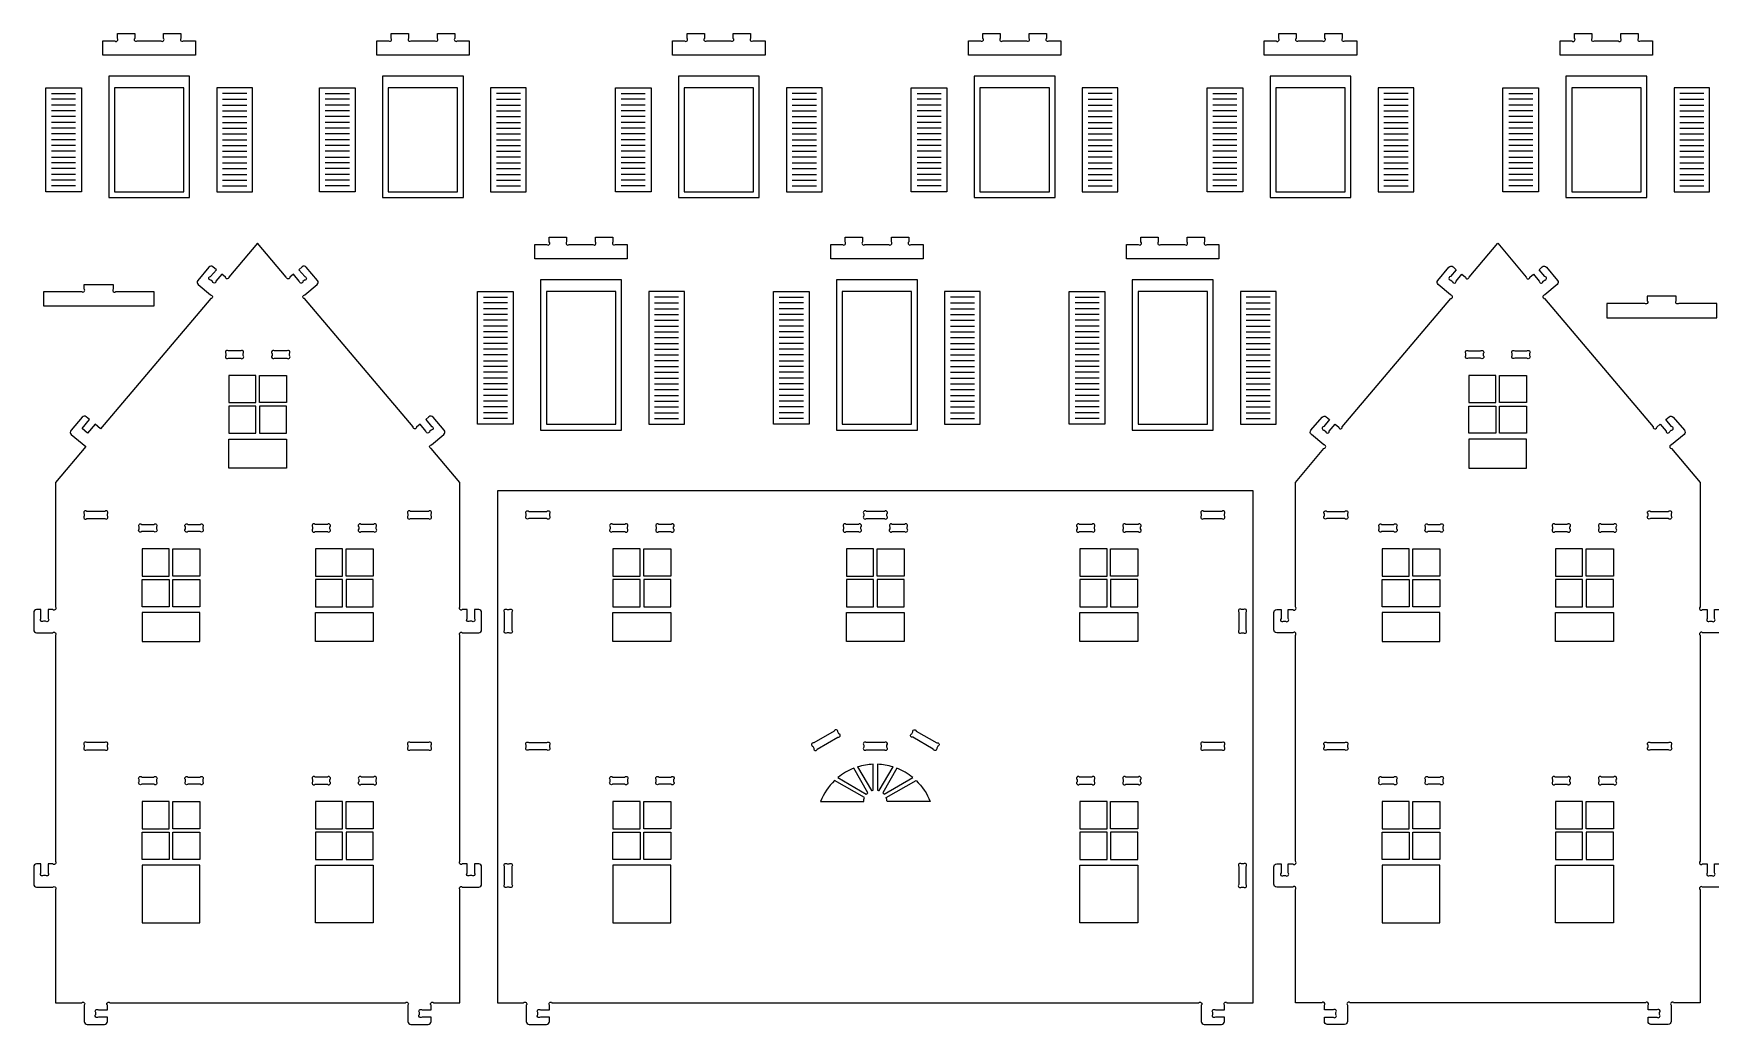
# Model space of a CAD drawing. Extents: x 6616 to 8714, y -367 to 1183.
# Drawn here: x 6616 to 8014, y 356 to 1178 of the extents above; entities that cross this region are included whole.
import ezdxf

# ---------------------------------------------------------------- set-up
doc = ezdxf.new("R2010")
doc.units = 0
doc.header["$MEASUREMENT"] = 0
doc.layers.add('LAYER1', color=18, linetype='CONTINUOUS')

msp = doc.modelspace()

# ---------------------------------------------------------------- linework, layer by layer
at = {"layer": 'LAYER1'}
for points in [[(6673.6, 1160.3), (6673.6, 1172.3), (6683.4, 1172.3, 1), (6685.6, 1174.4), (6685.6, 1178.3), (6700, 1178.3), (6700, 1174.4, 1), (6702.1, 1172.3), (6721.8, 1172.3, 1), (6724, 1174.4), (6724, 1178.3), (6738.4, 1178.3), (6738.4, 1174.4, 1), (6740.5, 1172.3), (6750.4, 1172.3), (6750.4, 1160.3)], [(6901, 1160.3), (6901, 1172.3), (6910.9, 1172.3, 1), (6913, 1174.4), (6913, 1178.3), (6927.4, 1178.3), (6927.4, 1174.4, 1), (6929.5, 1172.3), (6949.3, 1172.3, 1), (6951.4, 1174.4), (6951.4, 1178.3), (6965.8, 1178.3), (6965.8, 1174.4, 1), (6967.9, 1172.3), (6977.8, 1172.3), (6977.8, 1160.3)], [(7146.7, 1160.3), (7146.7, 1172.3), (7156.6, 1172.3, 1), (7158.7, 1174.4), (7158.7, 1178.3), (7173.1, 1178.3), (7173.1, 1174.4, 1), (7175.2, 1172.3), (7195, 1172.3, 1), (7197.1, 1174.4), (7197.1, 1178.3), (7211.5, 1178.3), (7211.5, 1174.4, 1), (7213.6, 1172.3), (7223.5, 1172.3), (7223.5, 1160.3)], [(7392.4, 1160.3), (7392.4, 1172.3), (7402.3, 1172.3, 1), (7404.4, 1174.4), (7404.4, 1178.3), (7418.8, 1178.3), (7418.8, 1174.4, 1), (7420.9, 1172.3), (7440.7, 1172.3, 1), (7442.8, 1174.4), (7442.8, 1178.3), (7457.2, 1178.3), (7457.2, 1174.4, 1), (7459.3, 1172.3), (7469.2, 1172.3), (7469.2, 1160.3)], [(7638.1, 1160.3), (7638.1, 1172.3), (7647.9, 1172.3, 1), (7650.1, 1174.4), (7650.1, 1178.3), (7664.5, 1178.3), (7664.5, 1174.4, 1), (7666.6, 1172.3), (7686.3, 1172.3, 1), (7688.5, 1174.4), (7688.5, 1178.3), (7702.9, 1178.3), (7702.9, 1174.4, 1), (7705, 1172.3), (7714.9, 1172.3), (7714.9, 1160.3)], [(7883.8, 1160.3), (7883.8, 1172.3), (7893.6, 1172.3, 1), (7895.8, 1174.4), (7895.8, 1178.3), (7910.2, 1178.3), (7910.2, 1174.4, 1), (7912.3, 1172.3), (7932, 1172.3, 1), (7934.2, 1174.4), (7934.2, 1178.3), (7948.6, 1178.3), (7948.6, 1174.4, 1), (7950.7, 1172.3), (7960.6, 1172.3), (7960.6, 1160.3)], [(7032.3, 991.2), (7032.3, 1003.2), (7042.1, 1003.2, 1), (7044.3, 1005.3), (7044.3, 1009.2), (7058.7, 1009.2), (7058.7, 1005.3, 1), (7060.8, 1003.2), (7080.5, 1003.2, 1), (7082.7, 1005.3), (7082.7, 1009.2), (7097.1, 1009.2), (7097.1, 1005.3, 1), (7099.2, 1003.2), (7109.1, 1003.2), (7109.1, 991.2)], [(7278, 991.2), (7278, 1003.2), (7287.8, 1003.2, 1), (7290, 1005.3), (7290, 1009.2), (7304.4, 1009.2), (7304.4, 1005.3, 1), (7306.5, 1003.2), (7326.2, 1003.2, 1), (7328.4, 1005.3), (7328.4, 1009.2), (7342.8, 1009.2), (7342.8, 1005.3, 1), (7344.9, 1003.2), (7354.8, 1003.2), (7354.8, 991.2)], [(7523.7, 991.2), (7523.7, 1003.2), (7533.5, 1003.2, 1), (7535.7, 1005.3), (7535.7, 1009.2), (7550.1, 1009.2), (7550.1, 1005.3, 1), (7552.2, 1003.2), (7571.9, 1003.2, 1), (7574.1, 1005.3), (7574.1, 1009.2), (7588.5, 1009.2), (7588.5, 1005.3, 1), (7590.6, 1003.2), (7600.5, 1003.2), (7600.5, 991.2)], [(6634.1, 805.6), (6634.1, 702.2, -1), (6632, 700), (6628.1, 700), (6628.1, 692.6, -1), (6626, 690.4), (6624.2, 690.4, -1), (6622.1, 692.6), (6622.1, 700), (6618.5, 700, 0.414214), (6616.1, 697.6), (6616.1, 683.2, 0.414214), (6618.5, 680.8), (6632, 680.8, -1), (6634.1, 678.7), (6634.1, 491, -1), (6632, 488.8), (6628.1, 488.8), (6628.1, 481.4, -1), (6626, 479.2), (6624.2, 479.2, -1), (6622.1, 481.4), (6622.1, 488.8), (6618.5, 488.8, 0.414214), (6616.1, 486.4), (6616.1, 472, 0.414214), (6618.5, 469.6), (6632, 469.6, -1), (6634.1, 467.5), (6634.1, 373.6), (6656, 373.6, -1), (6658.1, 371.5), (6658.1, 358, 0.414214), (6660.5, 355.6), (6674.9, 355.6, 0.414214), (6677.3, 358), (6677.3, 361.6), (6669.8, 361.6, -1), (6667.7, 363.8), (6667.7, 365.5, -1), (6669.8, 367.6), (6677.3, 367.6), (6677.3, 371.5, -1), (6679.4, 373.6), (6924.8, 373.6, -1), (6926.9, 371.5), (6926.9, 358, 0.414214), (6929.3, 355.6), (6943.7, 355.6, 0.414214), (6946.1, 358), (6946.1, 361.6), (6938.6, 361.6, -1), (6936.5, 363.8), (6936.5, 365.5, -1), (6938.6, 367.6), (6946.1, 367.6), (6946.1, 371.5, -1), (6948.2, 373.6), (6970.1, 373.6), (6970.1, 467.5, -1), (6972.2, 469.6), (6985.7, 469.6, 0.414214), (6988.1, 472), (6988.1, 486.4, 0.414214), (6985.7, 488.8), (6982.1, 488.8), (6982.1, 481.4, -1), (6980, 479.2), (6978.2, 479.2, -1), (6976.1, 481.4), (6976.1, 488.8), (6972.2, 488.8, -1), (6970.1, 491), (6970.1, 678.7, -1), (6972.2, 680.8), (6985.7, 680.8, 0.414214), (6988.1, 683.2), (6988.1, 697.6, 0.414214), (6985.7, 700), (6982.1, 700), (6982.1, 692.6, -1), (6980, 690.4), (6978.2, 690.4, -1), (6976.1, 692.6), (6976.1, 700), (6972.2, 700, -1), (6970.1, 702.2), (6970.1, 805.6), (6946.3, 833.8, -1), (6946.5, 836.8), (6956.8, 845.5, 0.414214), (6957.1, 848.9), (6947.8, 859.9, 0.414214), (6944.4, 860.1), (6941.7, 857.8), (6946.5, 852.1, -1), (6946.3, 849.1), (6944.9, 848, -1), (6941.9, 848.2), (6937.1, 853.9), (6934.1, 851.4, -1), (6931.2, 851.7), (6841, 958.3, -1), (6841.3, 961.3), (6851.6, 970, 0.414214), (6851.8, 973.4), (6842.5, 984.4, 0.414214), (6839.2, 984.7), (6836.4, 982.3), (6841.2, 976.6, -1), (6841, 973.6), (6839.7, 972.5, -1), (6836.7, 972.8), (6831.8, 978.5), (6828.9, 976, -1), (6825.9, 976.2), (6802.1, 1004.4), (6778.3, 976.2, -1), (6775.3, 976), (6772.3, 978.5), (6767.5, 972.8, -1), (6764.5, 972.5), (6763.2, 973.6, -1), (6762.9, 976.6), (6767.8, 982.3), (6765, 984.7, 0.414214), (6761.6, 984.4), (6752.3, 973.4, 0.414214), (6752.6, 970), (6762.9, 961.3, -1), (6763.2, 958.3), (6671.6, 850.1), (6667.1, 853.9), (6660.9, 846.6), (6656.3, 850.5), (6662.5, 857.8), (6659.7, 860.1, 0.414214), (6656.4, 859.9), (6647.1, 848.9, 0.414214), (6647.3, 845.5), (6659.3, 835.4)], [(6624.4, 964.1), (6656, 964.1, 1), (6658.1, 966.2), (6658.1, 970.1), (6682.1, 970.1), (6682.1, 966.2, 1), (6684.3, 964.1), (6715.9, 964.1), (6715.9, 952.1), (6624.4, 952.1)], [(8013.9, 954.3), (7982.3, 954.3, -1), (7980.2, 956.4), (7980.2, 960.3), (7956.2, 960.3), (7956.2, 956.4, -1), (7954.1, 954.3), (7922.5, 954.3), (7922.5, 942.3), (8013.9, 942.3)], [(6777.8, 908.8), (6788, 908.8, 1), (6790.1, 911), (6790.1, 912.7, 1), (6788, 914.8), (6777.8, 914.8, 1), (6775.7, 912.7), (6775.7, 911, 1)], [(6816.2, 908.8), (6826.4, 908.8, 1), (6828.5, 911), (6828.5, 912.7, 1), (6826.4, 914.8), (6816.2, 914.8, 1), (6814.1, 912.7), (6814.1, 911, 1)], [(7807.7, 914.8), (7817.8, 914.8, -1), (7820, 912.7), (7820, 911, -1), (7817.8, 908.8), (7807.7, 908.8, -1), (7805.6, 911), (7805.6, 912.7, -1)], [(7846.1, 914.8), (7856.2, 914.8, -1), (7858.4, 912.7), (7858.4, 911, -1), (7856.2, 908.8), (7846.1, 908.8, -1), (7844, 911), (7844, 912.7, -1)], [(7602.6, 355.6, 0.414214), (7605, 358), (7605, 361.6), (7597.5, 361.6, -1), (7595.4, 363.8), (7595.4, 365.5, -1), (7597.5, 367.6), (7605, 367.6), (7605, 371.5, -1), (7607.1, 373.6), (7629, 373.6), (7629, 798.6), (7001.2, 798.6), (7001.2, 373.6), (7023, 373.6, -1), (7025.2, 371.5), (7025.2, 358, 0.414214), (7027.6, 355.6), (7042, 355.6, 0.414214), (7044.4, 358), (7044.4, 361.6), (7036.9, 361.6, -1), (7034.8, 363.8), (7034.8, 365.5, -1), (7036.9, 367.6), (7044.4, 367.6), (7044.4, 371.5, -1), (7046.5, 373.6), (7583.7, 373.6, -1), (7585.8, 371.5), (7585.8, 358, 0.414214), (7588.2, 355.6)], [(6660.2, 775.6), (6675.2, 775.6, 1), (6677.3, 777.8), (6677.3, 779.5, 1), (6675.2, 781.6), (6660.2, 781.6, 1), (6658.1, 779.5), (6658.1, 777.8, 1)], [(6705.8, 770.8), (6716, 770.8, -1), (6718.1, 768.7), (6718.1, 767, -1), (6716, 764.8), (6705.8, 764.8, -1), (6703.7, 767), (6703.7, 768.7, -1)], [(6744.2, 770.8), (6754.4, 770.8, -1), (6756.5, 768.7), (6756.5, 767, -1), (6754.4, 764.8), (6744.2, 764.8, -1), (6742.1, 767), (6742.1, 768.7, -1)], [(6849.8, 764.8), (6860, 764.8, 1), (6862.1, 767), (6862.1, 768.7, 1), (6860, 770.8), (6849.8, 770.8, 1), (6847.7, 768.7), (6847.7, 767, 1)], [(6888.2, 764.8), (6898.4, 764.8, 1), (6900.5, 767), (6900.5, 768.7, 1), (6898.4, 770.8), (6888.2, 770.8, 1), (6886.1, 768.7), (6886.1, 767, 1)], [(6926.9, 779.5), (6926.9, 777.8, 1), (6929, 775.6), (6944, 775.6, 1), (6946.1, 777.8), (6946.1, 779.5, 1), (6944, 781.6), (6929, 781.6, 1)], [(7042.2, 775.6), (7027.3, 775.6, -1), (7025.2, 777.8), (7025.2, 779.5, -1), (7027.3, 781.6), (7042.2, 781.6, -1), (7044.4, 779.5), (7044.4, 777.8, -1)], [(7096.9, 764.8), (7107, 764.8, 1), (7109.2, 767), (7109.2, 768.7, 1), (7107, 770.8), (7096.9, 770.8, 1), (7094.8, 768.7), (7094.8, 767, 1)], [(7135.3, 764.8), (7145.4, 764.8, 1), (7147.6, 767), (7147.6, 768.7, 1), (7145.4, 770.8), (7135.3, 770.8, 1), (7133.2, 768.7), (7133.2, 767, 1)], [(7290.8, 764.8), (7301, 764.8, 1), (7303.1, 767), (7303.1, 768.7, 1), (7301, 770.8), (7290.8, 770.8, 1), (7288.7, 768.7), (7288.7, 767, 1)], [(7307.6, 775.6), (7322.6, 775.6, 1), (7324.7, 777.8), (7324.7, 779.5, 1), (7322.6, 781.6), (7307.6, 781.6, 1), (7305.5, 779.5), (7305.5, 777.8, 1)], [(7329.2, 764.8), (7339.4, 764.8, 1), (7341.5, 767), (7341.5, 768.7, 1), (7339.4, 770.8), (7329.2, 770.8, 1), (7327.1, 768.7), (7327.1, 767, 1)], [(7482.6, 768.7), (7482.6, 767, 1), (7484.7, 764.8), (7494.9, 764.8, 1), (7497, 767), (7497, 768.7, 1), (7494.9, 770.8), (7484.7, 770.8, 1)], [(7523.1, 764.8), (7533.3, 764.8, 1), (7535.4, 767), (7535.4, 768.7, 1), (7533.3, 770.8), (7523.1, 770.8, 1), (7521, 768.7), (7521, 767, 1)], [(7587.9, 775.6), (7602.9, 775.6, 1), (7605, 777.8), (7605, 779.5, 1), (7602.9, 781.6), (7587.9, 781.6, 1), (7585.8, 779.5), (7585.8, 777.8, 1)], [(7705, 775.6), (7690.1, 775.6, -1), (7688, 777.8), (7688, 779.5, -1), (7690.1, 781.6), (7705, 781.6, -1), (7707.2, 779.5), (7707.2, 777.8, -1)], [(7735.7, 770.8), (7745.8, 770.8, -1), (7748, 768.7), (7748, 767, -1), (7745.8, 764.8), (7735.7, 764.8, -1), (7733.6, 767), (7733.6, 768.7, -1)], [(7774.1, 770.8), (7784.2, 770.8, -1), (7786.4, 768.7), (7786.4, 767, -1), (7784.2, 764.8), (7774.1, 764.8, -1), (7772, 767), (7772, 768.7, -1)], [(7879.7, 764.8), (7889.8, 764.8, 1), (7892, 767), (7892, 768.7, 1), (7889.8, 770.8), (7879.7, 770.8, 1), (7877.6, 768.7), (7877.6, 767, 1)], [(7918.1, 764.8), (7928.2, 764.8, 1), (7930.4, 767), (7930.4, 768.7, 1), (7928.2, 770.8), (7918.1, 770.8, 1), (7916, 768.7), (7916, 767, 1)], [(7958.9, 781.6), (7973.8, 781.6, -1), (7976, 779.5), (7976, 777.8, -1), (7973.8, 775.6), (7958.9, 775.6, -1), (7956.8, 777.8), (7956.8, 779.5, -1)], [(7013.2, 697.9), (7013.2, 683, -1), (7011, 680.8), (7009.3, 680.8, -1), (7007.2, 683), (7007.2, 697.9, -1), (7009.3, 700), (7011, 700, -1)], [(7617, 697.9), (7617, 683, 1), (7619.1, 680.8), (7620.9, 680.8, 1), (7623, 683), (7623, 697.9, 1), (7620.9, 700), (7619.1, 700, 1)], [(6660.2, 583.6), (6675.2, 583.6, 1), (6677.3, 585.8), (6677.3, 587.5, 1), (6675.2, 589.6), (6660.2, 589.6, 1), (6658.1, 587.5), (6658.1, 585.8, 1)], [(6926.9, 587.5), (6926.9, 585.8, 1), (6929, 583.6), (6944, 583.6, 1), (6946.1, 585.8), (6946.1, 587.5, 1), (6944, 589.6), (6929, 589.6, 1)], [(7042.2, 583.6), (7027.3, 583.6, -1), (7025.2, 585.8), (7025.2, 587.5, -1), (7027.3, 589.6), (7042.2, 589.6, -1), (7044.4, 587.5), (7044.4, 585.8, -1)], [(7281, 599.2), (7263.9, 589.4, 1), (7263.2, 586.5), (7264, 584.9, 1), (7266.9, 584.2), (7284, 594, 1), (7284.8, 596.9), (7283.9, 598.5, 1)], [(7307.6, 583.6), (7322.6, 583.6, 1), (7324.7, 585.8), (7324.7, 587.5, 1), (7322.6, 589.6), (7307.6, 589.6, 1), (7305.5, 587.5), (7305.5, 585.8, 1)], [(7349.1, 599.2), (7366.2, 589.4, -1), (7367, 586.5), (7366.1, 584.9, -1), (7363.2, 584.2), (7346.1, 594, -1), (7345.4, 596.9), (7346.2, 598.5, -1)], [(7587.9, 583.6), (7602.9, 583.6, 1), (7605, 585.8), (7605, 587.5, 1), (7602.9, 589.6), (7587.9, 589.6, 1), (7585.8, 587.5), (7585.8, 585.8, 1)], [(7690.1, 589.6), (7705, 589.6, -1), (7707.2, 587.5), (7707.2, 585.8, -1), (7705, 583.6), (7690.1, 583.6, -1), (7688, 585.8), (7688, 587.5, -1)], [(7958.9, 589.6), (7973.8, 589.6, -1), (7976, 587.5), (7976, 585.8, -1), (7973.8, 583.6), (7958.9, 583.6, -1), (7956.8, 585.8), (7956.8, 587.5, -1)], [(6705.8, 561), (6716, 561, -1), (6718.1, 558.9), (6718.1, 557.1, -1), (6716, 555), (6705.8, 555, -1), (6703.7, 557.1), (6703.7, 558.9, -1)], [(6744.2, 561), (6754.4, 561, -1), (6756.5, 558.9), (6756.5, 557.1, -1), (6754.4, 555), (6744.2, 555, -1), (6742.1, 557.1), (6742.1, 558.9, -1)], [(6849.8, 555), (6860, 555, 1), (6862.1, 557.1), (6862.1, 558.9, 1), (6860, 561), (6849.8, 561, 1), (6847.7, 558.9), (6847.7, 557.1, 1)], [(6898.4, 561), (6888.2, 561, 1), (6886.1, 558.9), (6886.1, 557.1, 1), (6888.2, 555), (6898.4, 555, 1), (6900.5, 557.1), (6900.5, 558.9, 1)], [(7096.9, 561), (7107, 561, -1), (7109.2, 558.9), (7109.2, 557.1, -1), (7107, 555), (7096.9, 555, -1), (7094.8, 557.1), (7094.8, 558.9, -1)], [(7135.3, 561), (7145.4, 561, -1), (7147.6, 558.9), (7147.6, 557.1, -1), (7145.4, 555), (7135.3, 555, -1), (7133.2, 557.1), (7133.2, 558.9, -1)], [(7284, 560.5), (7307.6, 546.8, -0.044025), (7308.8, 548), (7297.2, 568.3, 0.078675)], [(7311.8, 549.7, -0.044025), (7313.4, 550.1), (7313.4, 571.6, 0.067701), (7300.4, 569.4)], [(7316.8, 571.6), (7316.8, 550.1, -0.044025), (7318.4, 549.7), (7329.8, 569.4, 0.067701)], [(7333, 568.3), (7321.3, 548, -0.044025), (7322.5, 546.8), (7346.2, 560.5, 0.078675)], [(7494.9, 561), (7484.7, 561, 1), (7482.6, 558.9), (7482.6, 557.1, 1), (7484.7, 555), (7494.9, 555, 1), (7497, 557.1), (7497, 558.9, 1)], [(7523.1, 555), (7533.3, 555, 1), (7535.4, 557.1), (7535.4, 558.9, 1), (7533.3, 561), (7523.1, 561, 1), (7521, 558.9), (7521, 557.1, 1)], [(7745.8, 555), (7735.7, 555, -1), (7733.6, 557.1), (7733.6, 558.9, -1), (7735.7, 561), (7745.8, 561, -1), (7748, 558.9), (7748, 557.1, -1)], [(7774.1, 561), (7784.2, 561, -1), (7786.4, 558.9), (7786.4, 557.1, -1), (7784.2, 555), (7774.1, 555, -1), (7772, 557.1), (7772, 558.9, -1)], [(7879.7, 555), (7889.8, 555, 1), (7892, 557.1), (7892, 558.9, 1), (7889.8, 561), (7879.7, 561, 1), (7877.6, 558.9), (7877.6, 557.1, 1)], [(7928.2, 561), (7918.1, 561, 1), (7916, 558.9), (7916, 557.1, 1), (7918.1, 555), (7928.2, 555, 1), (7930.4, 557.1), (7930.4, 558.9, 1)], [(7306, 543.9), (7281.3, 558.1, 0.109311), (7269.5, 540.6), (7305.4, 540.6, -0.087672)], [(7360.7, 540.6), (7324.8, 540.6, 0.087672), (7324.2, 543.9), (7348.9, 558.1, -0.109311)], [(7013.2, 486.7), (7013.2, 471.8, -1), (7011, 469.6), (7009.3, 469.6, -1), (7007.2, 471.8), (7007.2, 486.7, -1), (7009.3, 488.8), (7011, 488.8, -1)], [(7617, 486.7), (7617, 471.8, 1), (7619.1, 469.6), (7620.9, 469.6, 1), (7623, 471.8), (7623, 486.7, 1), (7620.9, 488.8), (7619.1, 488.8, 1)]]:
    msp.add_lwpolyline(points, format="xyb", close=True, dxfattribs=at)
for points in [[(6626.1, 1133.4), (6655.7, 1133.4), (6655.7, 1047), (6626.1, 1047)], [(6745.6, 1143), (6678.4, 1143), (6678.4, 1042.2), (6745.6, 1042.2)], [(6740.8, 1133.4), (6683.2, 1133.4), (6683.2, 1047), (6740.8, 1047)], [(6797.8, 1133.4), (6768.2, 1133.4), (6768.2, 1047), (6797.8, 1047)], [(6853.5, 1133.4), (6883.1, 1133.4), (6883.1, 1047), (6853.5, 1047)], [(6973, 1143), (6905.8, 1143), (6905.8, 1042.2), (6973, 1042.2)], [(6968.2, 1133.4), (6910.6, 1133.4), (6910.6, 1047), (6968.2, 1047)], [(7025.2, 1133.4), (6995.6, 1133.4), (6995.6, 1047), (7025.2, 1047)], [(7099.2, 1133.4), (7128.8, 1133.4), (7128.8, 1047), (7099.2, 1047)], [(7218.7, 1143), (7151.5, 1143), (7151.5, 1042.2), (7218.7, 1042.2)], [(7213.9, 1133.4), (7156.3, 1133.4), (7156.3, 1047), (7213.9, 1047)], [(7270.9, 1133.4), (7241.3, 1133.4), (7241.3, 1047), (7270.9, 1047)], [(7344.9, 1133.4), (7374.5, 1133.4), (7374.5, 1047), (7344.9, 1047)], [(7464.4, 1143), (7397.2, 1143), (7397.2, 1042.2), (7464.4, 1042.2)], [(7459.6, 1133.4), (7402, 1133.4), (7402, 1047), (7459.6, 1047)], [(7516.6, 1133.4), (7487, 1133.4), (7487, 1047), (7516.6, 1047)], [(7590.6, 1133.4), (7620.2, 1133.4), (7620.2, 1047), (7590.6, 1047)], [(7710.1, 1143), (7642.9, 1143), (7642.9, 1042.2), (7710.1, 1042.2)], [(7705.3, 1133.4), (7647.7, 1133.4), (7647.7, 1047), (7705.3, 1047)], [(7762.3, 1133.4), (7732.7, 1133.4), (7732.7, 1047), (7762.3, 1047)], [(7836.3, 1133.4), (7865.9, 1133.4), (7865.9, 1047), (7836.3, 1047)], [(7955.8, 1143), (7888.6, 1143), (7888.6, 1042.2), (7955.8, 1042.2)], [(7951, 1133.4), (7893.4, 1133.4), (7893.4, 1047), (7951, 1047)], [(8008, 1133.4), (7978.4, 1133.4), (7978.4, 1047), (8008, 1047)], [(7104.3, 973.9), (7037.1, 973.9), (7037.1, 849.1), (7104.3, 849.1)], [(7350, 973.9), (7282.8, 973.9), (7282.8, 849.1), (7350, 849.1)], [(7595.7, 973.9), (7528.5, 973.9), (7528.5, 849.1), (7595.7, 849.1)], [(6984.8, 964.3), (7014.4, 964.3), (7014.4, 853.9), (6984.8, 853.9)], [(7099.5, 964.3), (7041.9, 964.3), (7041.9, 853.9), (7099.5, 853.9)], [(7156.5, 964.3), (7126.9, 964.3), (7126.9, 853.9), (7156.5, 853.9)], [(7230.5, 964.3), (7260.1, 964.3), (7260.1, 853.9), (7230.5, 853.9)], [(7345.2, 964.3), (7287.6, 964.3), (7287.6, 853.9), (7345.2, 853.9)], [(7402.2, 964.3), (7372.6, 964.3), (7372.6, 853.9), (7402.2, 853.9)], [(7476.2, 964.3), (7505.8, 964.3), (7505.8, 853.9), (7476.2, 853.9)], [(7590.9, 964.3), (7533.3, 964.3), (7533.3, 853.9), (7590.9, 853.9)], [(7647.9, 964.3), (7618.3, 964.3), (7618.3, 853.9), (7647.9, 853.9)], [(6800.6, 871.9), (6800.6, 894.4), (6778.1, 894.4), (6778.1, 871.9)], [(6803.6, 894.4), (6826.1, 894.4), (6826.1, 871.9), (6803.6, 871.9)], [(7830.5, 894.4), (7808, 894.4), (7808, 871.9), (7830.5, 871.9)], [(7833.5, 871.9), (7833.5, 894.4), (7856, 894.4), (7856, 871.9)], [(6778.1, 846.4), (6800.6, 846.4), (6800.6, 868.9), (6778.1, 868.9)], [(6826.1, 846.4), (6826.1, 868.9), (6803.6, 868.9), (6803.6, 846.4)], [(7808, 846.4), (7808, 868.9), (7830.5, 868.9), (7830.5, 846.4)], [(7856, 846.4), (7833.5, 846.4), (7833.5, 868.9), (7856, 868.9)], [(6826.1, 817.6), (6778.1, 817.6), (6778.1, 841.6), (6826.1, 841.6)], [(7808, 817.6), (7856, 817.6), (7856, 841.6), (7808, 841.6)], [(6728.6, 750.4), (6706.1, 750.4), (6706.1, 727.9), (6728.6, 727.9)], [(6731.6, 727.9), (6731.6, 750.4), (6754.1, 750.4), (6754.1, 727.9)], [(6872.6, 727.9), (6872.6, 750.4), (6850.1, 750.4), (6850.1, 727.9)], [(6875.6, 750.4), (6898.1, 750.4), (6898.1, 727.9), (6875.6, 727.9)], [(7119.7, 727.9), (7119.7, 750.4), (7097.2, 750.4), (7097.2, 727.9)], [(7122.7, 750.4), (7145.2, 750.4), (7145.2, 727.9), (7122.7, 727.9)], [(7313.6, 727.9), (7313.6, 750.4), (7291.1, 750.4), (7291.1, 727.9)], [(7316.6, 750.4), (7339.1, 750.4), (7339.1, 727.9), (7316.6, 727.9)], [(7507.5, 727.9), (7507.5, 750.4), (7485, 750.4), (7485, 727.9)], [(7510.5, 750.4), (7533, 750.4), (7533, 727.9), (7510.5, 727.9)], [(7758.5, 750.4), (7736, 750.4), (7736, 727.9), (7758.5, 727.9)], [(7761.5, 727.9), (7761.5, 750.4), (7784, 750.4), (7784, 727.9)], [(7902.5, 727.9), (7902.5, 750.4), (7880, 750.4), (7880, 727.9)], [(7905.5, 750.4), (7928, 750.4), (7928, 727.9), (7905.5, 727.9)], [(6706.1, 702.4), (6706.1, 724.9), (6728.6, 724.9), (6728.6, 702.4)], [(6754.1, 702.4), (6731.6, 702.4), (6731.6, 724.9), (6754.1, 724.9)], [(6850.1, 702.4), (6872.6, 702.4), (6872.6, 724.9), (6850.1, 724.9)], [(6898.1, 702.4), (6898.1, 724.9), (6875.6, 724.9), (6875.6, 702.4)], [(7097.2, 702.4), (7119.7, 702.4), (7119.7, 724.9), (7097.2, 724.9)], [(7145.2, 702.4), (7145.2, 724.9), (7122.7, 724.9), (7122.7, 702.4)], [(7291.1, 702.4), (7313.6, 702.4), (7313.6, 724.9), (7291.1, 724.9)], [(7339.1, 702.4), (7339.1, 724.9), (7316.6, 724.9), (7316.6, 702.4)], [(7485, 702.4), (7507.5, 702.4), (7507.5, 724.9), (7485, 724.9)], [(7533, 702.4), (7533, 724.9), (7510.5, 724.9), (7510.5, 702.4)], [(7736, 702.4), (7736, 724.9), (7758.5, 724.9), (7758.5, 702.4)], [(7784, 702.4), (7761.5, 702.4), (7761.5, 724.9), (7784, 724.9)], [(7880, 702.4), (7902.5, 702.4), (7902.5, 724.9), (7880, 724.9)], [(7928, 702.4), (7928, 724.9), (7905.5, 724.9), (7905.5, 702.4)], [(6706.1, 673.6), (6754.1, 673.6), (6754.1, 697.6), (6706.1, 697.6)], [(6898.1, 673.6), (6850.1, 673.6), (6850.1, 697.6), (6898.1, 697.6)], [(7145.2, 673.6), (7097.2, 673.6), (7097.2, 697.6), (7145.2, 697.6)], [(7339.1, 673.6), (7291.1, 673.6), (7291.1, 697.6), (7339.1, 697.6)], [(7533, 673.6), (7485, 673.6), (7485, 697.6), (7533, 697.6)], [(7736, 673.6), (7784, 673.6), (7784, 697.6), (7736, 697.6)], [(7928, 673.6), (7880, 673.6), (7880, 697.6), (7928, 697.6)], [(6728.6, 540.6), (6706.1, 540.6), (6706.1, 518.1), (6728.6, 518.1)], [(6731.6, 518.1), (6731.6, 540.6), (6754.1, 540.6), (6754.1, 518.1)], [(6872.6, 518.1), (6872.6, 540.6), (6850.1, 540.6), (6850.1, 518.1)], [(6875.6, 540.6), (6898.1, 540.6), (6898.1, 518.1), (6875.6, 518.1)], [(7119.7, 540.6), (7097.2, 540.6), (7097.2, 518.1), (7119.7, 518.1)], [(7122.7, 518.1), (7122.7, 540.6), (7145.2, 540.6), (7145.2, 518.1)], [(7507.5, 518.1), (7507.5, 540.6), (7485, 540.6), (7485, 518.1)], [(7510.5, 540.6), (7533, 540.6), (7533, 518.1), (7510.5, 518.1)], [(7758.5, 540.6), (7736, 540.6), (7736, 518.1), (7758.5, 518.1)], [(7761.5, 518.1), (7761.5, 540.6), (7784, 540.6), (7784, 518.1)], [(7902.5, 518.1), (7902.5, 540.6), (7880, 540.6), (7880, 518.1)], [(7905.5, 540.6), (7928, 540.6), (7928, 518.1), (7905.5, 518.1)], [(6706.1, 492.6), (6706.1, 515.1), (6728.6, 515.1), (6728.6, 492.6)], [(6754.1, 492.6), (6731.6, 492.6), (6731.6, 515.1), (6754.1, 515.1)], [(6850.1, 492.6), (6872.6, 492.6), (6872.6, 515.1), (6850.1, 515.1)], [(6898.1, 492.6), (6898.1, 515.1), (6875.6, 515.1), (6875.6, 492.6)], [(7097.2, 492.6), (7097.2, 515.1), (7119.7, 515.1), (7119.7, 492.6)], [(7145.2, 492.6), (7122.7, 492.6), (7122.7, 515.1), (7145.2, 515.1)], [(7485, 492.6), (7507.5, 492.6), (7507.5, 515.1), (7485, 515.1)], [(7533, 492.6), (7533, 515.1), (7510.5, 515.1), (7510.5, 492.6)], [(7736, 492.6), (7736, 515.1), (7758.5, 515.1), (7758.5, 492.6)], [(7784, 492.6), (7761.5, 492.6), (7761.5, 515.1), (7784, 515.1)], [(7880, 492.6), (7902.5, 492.6), (7902.5, 515.1), (7880, 515.1)], [(7928, 492.6), (7928, 515.1), (7905.5, 515.1), (7905.5, 492.6)], [(6706.1, 439.8), (6754.1, 439.8), (6754.1, 487.8), (6706.1, 487.8)], [(6898.1, 439.8), (6850.1, 439.8), (6850.1, 487.8), (6898.1, 487.8)], [(7097.2, 439.8), (7145.2, 439.8), (7145.2, 487.8), (7097.2, 487.8)], [(7533, 439.8), (7485, 439.8), (7485, 487.8), (7533, 487.8)], [(7736, 439.8), (7784, 439.8), (7784, 487.8), (7736, 487.8)], [(7928, 439.8), (7880, 439.8), (7880, 487.8), (7928, 487.8)]]:
    msp.add_lwpolyline(points, close=True, dxfattribs=at)
for points in [[(6630.9, 1128.6), (6650.9, 1128.6)], [(6650.9, 1123.8), (6630.9, 1123.8)], [(6650.9, 1119), (6630.9, 1119)], [(6793, 1128.6), (6773, 1128.6)], [(6773, 1123.8), (6793, 1123.8)], [(6773, 1119), (6793, 1119)], [(6858.3, 1128.6), (6878.3, 1128.6)], [(6878.3, 1123.8), (6858.3, 1123.8)], [(6878.3, 1119), (6858.3, 1119)], [(7020.4, 1128.6), (7000.4, 1128.6)], [(7000.4, 1123.8), (7020.4, 1123.8)], [(7000.4, 1119), (7020.4, 1119)], [(7104, 1128.6), (7124, 1128.6)], [(7124, 1123.8), (7104, 1123.8)], [(7124, 1119), (7104, 1119)], [(7266.1, 1128.6), (7246.1, 1128.6)], [(7246.1, 1123.8), (7266.1, 1123.8)], [(7246.1, 1119), (7266.1, 1119)], [(7349.7, 1128.6), (7369.7, 1128.6)], [(7369.7, 1123.8), (7349.7, 1123.8)], [(7369.7, 1119), (7349.7, 1119)], [(7511.8, 1128.6), (7491.8, 1128.6)], [(7491.8, 1123.8), (7511.8, 1123.8)], [(7491.8, 1119), (7511.8, 1119)], [(7595.4, 1128.6), (7615.4, 1128.6)], [(7615.4, 1123.8), (7595.4, 1123.8)], [(7615.4, 1119), (7595.4, 1119)], [(7757.5, 1128.6), (7737.5, 1128.6)], [(7737.5, 1123.8), (7757.5, 1123.8)], [(7737.5, 1119), (7757.5, 1119)], [(7841.1, 1128.6), (7861.1, 1128.6)], [(7861.1, 1123.8), (7841.1, 1123.8)], [(7861.1, 1119), (7841.1, 1119)], [(8003.2, 1128.6), (7983.2, 1128.6)], [(7983.2, 1123.8), (8003.2, 1123.8)], [(7983.2, 1119), (8003.2, 1119)], [(6650.9, 1114.2), (6630.9, 1114.2)], [(6650.9, 1109.4), (6630.9, 1109.4)], [(6773, 1114.2), (6793, 1114.2)], [(6773, 1109.4), (6793, 1109.4)], [(6878.3, 1114.2), (6858.3, 1114.2)], [(6878.3, 1109.4), (6858.3, 1109.4)], [(7000.4, 1114.2), (7020.4, 1114.2)], [(7000.4, 1109.4), (7020.4, 1109.4)], [(7124, 1114.2), (7104, 1114.2)], [(7124, 1109.4), (7104, 1109.4)], [(7246.1, 1114.2), (7266.1, 1114.2)], [(7246.1, 1109.4), (7266.1, 1109.4)], [(7369.7, 1114.2), (7349.7, 1114.2)], [(7369.7, 1109.4), (7349.7, 1109.4)], [(7491.8, 1114.2), (7511.8, 1114.2)], [(7491.8, 1109.4), (7511.8, 1109.4)], [(7615.4, 1114.2), (7595.4, 1114.2)], [(7615.4, 1109.4), (7595.4, 1109.4)], [(7737.5, 1114.2), (7757.5, 1114.2)], [(7737.5, 1109.4), (7757.5, 1109.4)], [(7861.1, 1114.2), (7841.1, 1114.2)], [(7861.1, 1109.4), (7841.1, 1109.4)], [(7983.2, 1114.2), (8003.2, 1114.2)], [(7983.2, 1109.4), (8003.2, 1109.4)], [(6650.9, 1104.6), (6630.9, 1104.6)], [(6650.9, 1099.8), (6630.9, 1099.8)], [(6650.9, 1095), (6630.9, 1095)], [(6773, 1104.6), (6793, 1104.6)], [(6773, 1099.8), (6793, 1099.8)], [(6773, 1095), (6793, 1095)], [(6878.3, 1104.6), (6858.3, 1104.6)], [(6878.3, 1099.8), (6858.3, 1099.8)], [(6878.3, 1095), (6858.3, 1095)], [(7000.4, 1104.6), (7020.4, 1104.6)], [(7000.4, 1099.8), (7020.4, 1099.8)], [(7000.4, 1095), (7020.4, 1095)], [(7124, 1104.6), (7104, 1104.6)], [(7124, 1099.8), (7104, 1099.8)], [(7124, 1095), (7104, 1095)], [(7246.1, 1104.6), (7266.1, 1104.6)], [(7246.1, 1099.8), (7266.1, 1099.8)], [(7246.1, 1095), (7266.1, 1095)], [(7369.7, 1104.6), (7349.7, 1104.6)], [(7369.7, 1099.8), (7349.7, 1099.8)], [(7369.7, 1095), (7349.7, 1095)], [(7491.8, 1104.6), (7511.8, 1104.6)], [(7491.8, 1099.8), (7511.8, 1099.8)], [(7491.8, 1095), (7511.8, 1095)], [(7615.4, 1104.6), (7595.4, 1104.6)], [(7615.4, 1099.8), (7595.4, 1099.8)], [(7615.4, 1095), (7595.4, 1095)], [(7737.5, 1104.6), (7757.5, 1104.6)], [(7737.5, 1099.8), (7757.5, 1099.8)], [(7737.5, 1095), (7757.5, 1095)], [(7861.1, 1104.6), (7841.1, 1104.6)], [(7861.1, 1099.8), (7841.1, 1099.8)], [(7861.1, 1095), (7841.1, 1095)], [(7983.2, 1104.6), (8003.2, 1104.6)], [(7983.2, 1099.8), (8003.2, 1099.8)], [(7983.2, 1095), (8003.2, 1095)], [(6650.9, 1090.2), (6630.9, 1090.2)], [(6650.9, 1085.4), (6630.9, 1085.4)], [(6650.9, 1080.6), (6630.9, 1080.6)], [(6773, 1090.2), (6793, 1090.2)], [(6773, 1085.4), (6793, 1085.4)], [(6773, 1080.6), (6793, 1080.6)], [(6878.3, 1090.2), (6858.3, 1090.2)], [(6878.3, 1085.4), (6858.3, 1085.4)], [(6878.3, 1080.6), (6858.3, 1080.6)], [(7000.4, 1090.2), (7020.4, 1090.2)], [(7000.4, 1085.4), (7020.4, 1085.4)], [(7000.4, 1080.6), (7020.4, 1080.6)], [(7124, 1090.2), (7104, 1090.2)], [(7124, 1085.4), (7104, 1085.4)], [(7124, 1080.6), (7104, 1080.6)], [(7246.1, 1090.2), (7266.1, 1090.2)], [(7246.1, 1085.4), (7266.1, 1085.4)], [(7246.1, 1080.6), (7266.1, 1080.6)], [(7369.7, 1090.2), (7349.7, 1090.2)], [(7369.7, 1085.4), (7349.7, 1085.4)], [(7369.7, 1080.6), (7349.7, 1080.6)], [(7491.8, 1090.2), (7511.8, 1090.2)], [(7491.8, 1085.4), (7511.8, 1085.4)], [(7491.8, 1080.6), (7511.8, 1080.6)], [(7615.4, 1090.2), (7595.4, 1090.2)], [(7615.4, 1085.4), (7595.4, 1085.4)], [(7615.4, 1080.6), (7595.4, 1080.6)], [(7737.5, 1090.2), (7757.5, 1090.2)], [(7737.5, 1085.4), (7757.5, 1085.4)], [(7737.5, 1080.6), (7757.5, 1080.6)], [(7861.1, 1090.2), (7841.1, 1090.2)], [(7861.1, 1085.4), (7841.1, 1085.4)], [(7861.1, 1080.6), (7841.1, 1080.6)], [(7983.2, 1090.2), (8003.2, 1090.2)], [(7983.2, 1085.4), (8003.2, 1085.4)], [(7983.2, 1080.6), (8003.2, 1080.6)], [(6630.9, 1075.8), (6650.9, 1075.8)], [(6650.9, 1071), (6630.9, 1071)], [(6650.9, 1066.2), (6630.9, 1066.2)], [(6793, 1075.8), (6773, 1075.8)], [(6773, 1071), (6793, 1071)], [(6773, 1066.2), (6793, 1066.2)], [(6858.3, 1075.8), (6878.3, 1075.8)], [(6878.3, 1071), (6858.3, 1071)], [(6878.3, 1066.2), (6858.3, 1066.2)], [(7020.4, 1075.8), (7000.4, 1075.8)], [(7000.4, 1071), (7020.4, 1071)], [(7000.4, 1066.2), (7020.4, 1066.2)], [(7104, 1075.8), (7124, 1075.8)], [(7124, 1071), (7104, 1071)], [(7124, 1066.2), (7104, 1066.2)], [(7266.1, 1075.8), (7246.1, 1075.8)], [(7246.1, 1071), (7266.1, 1071)], [(7246.1, 1066.2), (7266.1, 1066.2)], [(7349.7, 1075.8), (7369.7, 1075.8)], [(7369.7, 1071), (7349.7, 1071)], [(7369.7, 1066.2), (7349.7, 1066.2)], [(7511.8, 1075.8), (7491.8, 1075.8)], [(7491.8, 1071), (7511.8, 1071)], [(7491.8, 1066.2), (7511.8, 1066.2)], [(7595.4, 1075.8), (7615.4, 1075.8)], [(7615.4, 1071), (7595.4, 1071)], [(7615.4, 1066.2), (7595.4, 1066.2)], [(7757.5, 1075.8), (7737.5, 1075.8)], [(7737.5, 1071), (7757.5, 1071)], [(7737.5, 1066.2), (7757.5, 1066.2)], [(7841.1, 1075.8), (7861.1, 1075.8)], [(7861.1, 1071), (7841.1, 1071)], [(7861.1, 1066.2), (7841.1, 1066.2)], [(8003.2, 1075.8), (7983.2, 1075.8)], [(7983.2, 1071), (8003.2, 1071)], [(7983.2, 1066.2), (8003.2, 1066.2)], [(6650.9, 1061.4), (6630.9, 1061.4)], [(6650.9, 1056.6), (6630.9, 1056.6)], [(6650.9, 1051.8), (6630.9, 1051.8)], [(6773, 1061.4), (6793, 1061.4)], [(6773, 1056.6), (6793, 1056.6)], [(6773, 1051.8), (6793, 1051.8)], [(6878.3, 1061.4), (6858.3, 1061.4)], [(6878.3, 1056.6), (6858.3, 1056.6)], [(6878.3, 1051.8), (6858.3, 1051.8)], [(7000.4, 1061.4), (7020.4, 1061.4)], [(7000.4, 1056.6), (7020.4, 1056.6)], [(7000.4, 1051.8), (7020.4, 1051.8)], [(7124, 1061.4), (7104, 1061.4)], [(7124, 1056.6), (7104, 1056.6)], [(7124, 1051.8), (7104, 1051.8)], [(7246.1, 1061.4), (7266.1, 1061.4)], [(7246.1, 1056.6), (7266.1, 1056.6)], [(7246.1, 1051.8), (7266.1, 1051.8)], [(7369.7, 1061.4), (7349.7, 1061.4)], [(7369.7, 1056.6), (7349.7, 1056.6)], [(7369.7, 1051.8), (7349.7, 1051.8)], [(7491.8, 1061.4), (7511.8, 1061.4)], [(7491.8, 1056.6), (7511.8, 1056.6)], [(7491.8, 1051.8), (7511.8, 1051.8)], [(7615.4, 1061.4), (7595.4, 1061.4)], [(7615.4, 1056.6), (7595.4, 1056.6)], [(7615.4, 1051.8), (7595.4, 1051.8)], [(7737.5, 1061.4), (7757.5, 1061.4)], [(7737.5, 1056.6), (7757.5, 1056.6)], [(7737.5, 1051.8), (7757.5, 1051.8)], [(7861.1, 1061.4), (7841.1, 1061.4)], [(7861.1, 1056.6), (7841.1, 1056.6)], [(7861.1, 1051.8), (7841.1, 1051.8)], [(7983.2, 1061.4), (8003.2, 1061.4)], [(7983.2, 1056.6), (8003.2, 1056.6)], [(7983.2, 1051.8), (8003.2, 1051.8)], [(6989.6, 959.5), (7009.6, 959.5)], [(7009.6, 954.7), (6989.6, 954.7)], [(7151.7, 959.5), (7131.7, 959.5)], [(7131.7, 954.7), (7151.7, 954.7)], [(7235.3, 959.5), (7255.3, 959.5)], [(7255.3, 954.7), (7235.3, 954.7)], [(7397.4, 959.5), (7377.4, 959.5)], [(7377.4, 954.7), (7397.4, 954.7)], [(7481, 959.5), (7501, 959.5)], [(7501, 954.7), (7481, 954.7)], [(7643.1, 959.5), (7623.1, 959.5)], [(7623.1, 954.7), (7643.1, 954.7)], [(7009.6, 949.9), (6989.6, 949.9)], [(7009.6, 945.1), (6989.6, 945.1)], [(7009.6, 940.3), (6989.6, 940.3)], [(7131.7, 949.9), (7151.7, 949.9)], [(7131.7, 945.1), (7151.7, 945.1)], [(7131.7, 940.3), (7151.7, 940.3)], [(7255.3, 949.9), (7235.3, 949.9)], [(7255.3, 945.1), (7235.3, 945.1)], [(7255.3, 940.3), (7235.3, 940.3)], [(7377.4, 949.9), (7397.4, 949.9)], [(7377.4, 945.1), (7397.4, 945.1)], [(7377.4, 940.3), (7397.4, 940.3)], [(7501, 949.9), (7481, 949.9)], [(7501, 945.1), (7481, 945.1)], [(7501, 940.3), (7481, 940.3)], [(7623.1, 949.9), (7643.1, 949.9)], [(7623.1, 945.1), (7643.1, 945.1)], [(7623.1, 940.3), (7643.1, 940.3)], [(7009.6, 935.5), (6989.6, 935.5)], [(7009.6, 930.7), (6989.6, 930.7)], [(7009.6, 925.9), (6989.6, 925.9)], [(7131.7, 935.5), (7151.7, 935.5)], [(7131.7, 930.7), (7151.7, 930.7)], [(7131.7, 925.9), (7151.7, 925.9)], [(7255.3, 935.5), (7235.3, 935.5)], [(7255.3, 930.7), (7235.3, 930.7)], [(7255.3, 925.9), (7235.3, 925.9)], [(7377.4, 935.5), (7397.4, 935.5)], [(7377.4, 930.7), (7397.4, 930.7)], [(7377.4, 925.9), (7397.4, 925.9)], [(7501, 935.5), (7481, 935.5)], [(7501, 930.7), (7481, 930.7)], [(7501, 925.9), (7481, 925.9)], [(7623.1, 935.5), (7643.1, 935.5)], [(7623.1, 930.7), (7643.1, 930.7)], [(7623.1, 925.9), (7643.1, 925.9)], [(7009.6, 921.1), (6989.6, 921.1)], [(7009.6, 916.3), (6989.6, 916.3)], [(7009.6, 911.5), (6989.6, 911.5)], [(7131.7, 921.1), (7151.7, 921.1)], [(7131.7, 916.3), (7151.7, 916.3)], [(7131.7, 911.5), (7151.7, 911.5)], [(7255.3, 921.1), (7235.3, 921.1)], [(7255.3, 916.3), (7235.3, 916.3)], [(7255.3, 911.5), (7235.3, 911.5)], [(7377.4, 921.1), (7397.4, 921.1)], [(7377.4, 916.3), (7397.4, 916.3)], [(7377.4, 911.5), (7397.4, 911.5)], [(7501, 921.1), (7481, 921.1)], [(7501, 916.3), (7481, 916.3)], [(7501, 911.5), (7481, 911.5)], [(7623.1, 921.1), (7643.1, 921.1)], [(7623.1, 916.3), (7643.1, 916.3)], [(7623.1, 911.5), (7643.1, 911.5)], [(6989.6, 906.7), (7009.6, 906.7)], [(7009.6, 901.9), (6989.6, 901.9)], [(7009.6, 897.1), (6989.6, 897.1)], [(7151.7, 906.7), (7131.7, 906.7)], [(7131.7, 901.9), (7151.7, 901.9)], [(7131.7, 897.1), (7151.7, 897.1)], [(7235.3, 906.7), (7255.3, 906.7)], [(7255.3, 901.9), (7235.3, 901.9)], [(7255.3, 897.1), (7235.3, 897.1)], [(7397.4, 906.7), (7377.4, 906.7)], [(7377.4, 901.9), (7397.4, 901.9)], [(7377.4, 897.1), (7397.4, 897.1)], [(7481, 906.7), (7501, 906.7)], [(7501, 901.9), (7481, 901.9)], [(7501, 897.1), (7481, 897.1)], [(7643.1, 906.7), (7623.1, 906.7)], [(7623.1, 901.9), (7643.1, 901.9)], [(7623.1, 897.1), (7643.1, 897.1)], [(7009.6, 892.3), (6989.6, 892.3)], [(7009.6, 887.5), (6989.6, 887.5)], [(7009.6, 882.7), (6989.6, 882.7)], [(7131.7, 892.3), (7151.7, 892.3)], [(7131.7, 887.5), (7151.7, 887.5)], [(7131.7, 882.7), (7151.7, 882.7)], [(7255.3, 892.3), (7235.3, 892.3)], [(7255.3, 887.5), (7235.3, 887.5)], [(7255.3, 882.7), (7235.3, 882.7)], [(7377.4, 892.3), (7397.4, 892.3)], [(7377.4, 887.5), (7397.4, 887.5)], [(7377.4, 882.7), (7397.4, 882.7)], [(7501, 892.3), (7481, 892.3)], [(7501, 887.5), (7481, 887.5)], [(7501, 882.7), (7481, 882.7)], [(7623.1, 892.3), (7643.1, 892.3)], [(7623.1, 887.5), (7643.1, 887.5)], [(7623.1, 882.7), (7643.1, 882.7)], [(7009.6, 877.9), (6989.6, 877.9)], [(7009.6, 873.1), (6989.6, 873.1)], [(7009.6, 868.3), (6989.6, 868.3)], [(7131.7, 877.9), (7151.7, 877.9)], [(7131.7, 873.1), (7151.7, 873.1)], [(7131.7, 868.3), (7151.7, 868.3)], [(7255.3, 877.9), (7235.3, 877.9)], [(7255.3, 873.1), (7235.3, 873.1)], [(7255.3, 868.3), (7235.3, 868.3)], [(7377.4, 877.9), (7397.4, 877.9)], [(7377.4, 873.1), (7397.4, 873.1)], [(7377.4, 868.3), (7397.4, 868.3)], [(7501, 877.9), (7481, 877.9)], [(7501, 873.1), (7481, 873.1)], [(7501, 868.3), (7481, 868.3)], [(7623.1, 877.9), (7643.1, 877.9)], [(7623.1, 873.1), (7643.1, 873.1)], [(7623.1, 868.3), (7643.1, 868.3)], [(7009.6, 863.5), (6989.6, 863.5)], [(7009.6, 858.7), (6989.6, 858.7)], [(7131.7, 863.5), (7151.7, 863.5)], [(7131.7, 858.7), (7151.7, 858.7)], [(7255.3, 863.5), (7235.3, 863.5)], [(7255.3, 858.7), (7235.3, 858.7)], [(7377.4, 863.5), (7397.4, 863.5)], [(7377.4, 858.7), (7397.4, 858.7)], [(7501, 863.5), (7481, 863.5)], [(7501, 858.7), (7481, 858.7)], [(7623.1, 863.5), (7643.1, 863.5)], [(7623.1, 858.7), (7643.1, 858.7)]]:
    msp.add_lwpolyline(points, dxfattribs=at)
for points in [[(8015.6, 469.6), (8002.1, 469.6, 1), (8000, 467.5), (8000, 373.6), (7978.1, 373.6, 1), (7976, 371.5), (7976, 358, -0.414214), (7973.6, 355.6), (7959.2, 355.6, -0.414214), (7956.8, 358), (7956.8, 361.6), (7964.2, 361.6, 1), (7966.4, 363.8), (7966.4, 365.5, 1), (7964.2, 367.6), (7956.8, 367.6), (7956.8, 371.5, 1), (7954.6, 373.6), (7709.3, 373.6, 1), (7707.2, 371.5), (7707.2, 358, -0.414214), (7704.8, 355.6), (7690.4, 355.6, -0.414214), (7688, 358), (7688, 361.6), (7695.4, 361.6, 1), (7697.6, 363.8), (7697.6, 365.5, 1), (7695.4, 367.6), (7688, 367.6), (7688, 371.5, 1), (7685.8, 373.6), (7664, 373.6), (7664, 467.5, 1), (7661.8, 469.6), (7648.4, 469.6, -0.414214), (7646, 472), (7646, 486.4, -0.414214), (7648.4, 488.8), (7652, 488.8), (7652, 481.4, 1), (7654.1, 479.2), (7655.8, 479.2, 1), (7658, 481.4), (7658, 488.8), (7661.8, 488.8, 1), (7664, 491), (7664, 678.7, 1), (7661.8, 680.8), (7648.4, 680.8, -0.414214), (7646, 683.2), (7646, 697.6, -0.414214), (7648.4, 700), (7652, 700), (7652, 692.6, 1), (7654.1, 690.4), (7655.8, 690.4, 1), (7658, 692.6), (7658, 700), (7661.8, 700, 1), (7664, 702.2), (7664, 805.6), (7687.7, 833.8, 1), (7687.5, 836.8), (7677.2, 845.5, -0.414214), (7676.9, 848.9), (7686.2, 859.9, -0.414214), (7689.6, 860.1), (7692.3, 857.8), (7687.5, 852.1, 1), (7687.8, 849.1), (7689.1, 848, 1), (7692.1, 848.2), (7696.9, 853.9), (7699.9, 851.4, 1), (7702.9, 851.7), (7793, 958.3, 1), (7792.8, 961.3), (7782.5, 970, -0.414214), (7782.2, 973.4), (7791.5, 984.4, -0.414214), (7794.9, 984.7), (7797.6, 982.3), (7792.8, 976.6, 1), (7793, 973.6), (7794.4, 972.5, 1), (7797.4, 972.8), (7802.2, 978.5), (7805.2, 976, 1), (7808.2, 976.2), (7832, 1004.4), (7855.7, 976.2, 1), (7858.7, 976), (7861.7, 978.5), (7866.5, 972.8, 1), (7869.5, 972.5), (7870.9, 973.6, 1), (7871.1, 976.6), (7866.3, 982.3), (7869, 984.7, -0.414214), (7872.4, 984.4), (7881.7, 973.4, -0.414214), (7881.4, 970), (7871.1, 961.3, 1), (7870.9, 958.3), (7961, 851.7, 1), (7964, 851.4), (7967, 853.9), (7971.8, 848.2, 1), (7974.8, 848), (7976.1, 849.1, 1), (7976.4, 852.1), (7971.6, 857.8), (7974.3, 860.1, -0.414214), (7977.7, 859.9), (7987, 848.9, -0.414214), (7986.7, 845.5), (7976.4, 836.8, 1), (7976.2, 833.8), (8000, 805.6), (8000, 702.2, 1), (8002.1, 700), (8006, 700), (8006, 692.6, 1), (8008.1, 690.4), (8009.8, 690.4, 1), (8012, 692.6), (8012, 700), (8015.6, 700, -0.414214)], [(8015.6, 680.8), (8002.1, 680.8, 1), (8000, 678.7), (8000, 491, 1), (8002.1, 488.8), (8006, 488.8), (8006, 481.4, 1), (8008.1, 479.2), (8009.8, 479.2, 1), (8012, 481.4), (8012, 488.8), (8015.6, 488.8, -0.414214)]]:
    msp.add_lwpolyline(points, format="xyb", dxfattribs=at)

doc.saveas('drawing.dxf')
